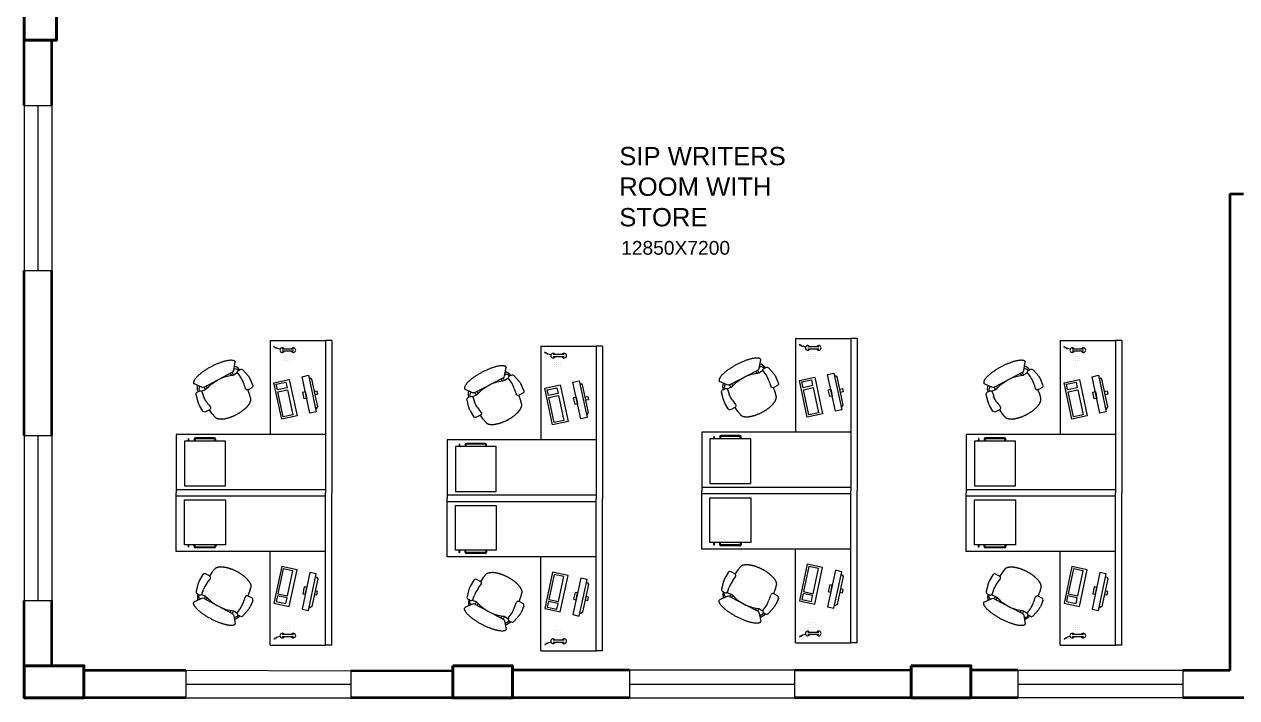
# Model space of a CAD drawing. Header units: millimetres. Extents: x 3079 to 579737, y 1565 to 1161826.
# Drawn here: x 73095 to 86320, y 321233 to 328583 of the extents above; entities that cross this region are included whole.
import ezdxf

# ---------------------------------------------------------------- set-up
doc = ezdxf.new("R2010")
doc.units = ezdxf.units.MM
for name, color, linetype, lineweight in [('1', 7, 'Continuous', 35), ('A_COL', 250, 'Continuous', 40), ('IG-Area', 250, 'Continuous', 30), ('SILL', 251, 'Continuous', 18), ('WINDOW', 252, 'Continuous', 15)]:
    doc.layers.add(name, color=color, linetype=linetype, lineweight=lineweight)
doc.layers.add('FURNITURE', color=253, linetype='Continuous', lineweight=5, transparency=0.05)
doc.styles.get("Standard").update_dxf_attribs({"font": 'arial.ttf'})

# ---------------------------------------------------------------- blocks, each defined once
blk = doc.blocks.new('AP00XXXX$0$A$C53421247')
at = {"color": 0}
for p, q in [((82, 595), (83, 598)), ((82, 593), (82, 595)), ((140, 501), (82, 587)), ((83, 598), (85, 600)), ((85, 600), (87, 604)), ((87, 604), (90, 607)), ((90, 607), (92, 609)), ((92, 609), (95, 612)), ((95, 612), (99, 614)), ((99, 614), (103, 617)), ((103, 617), (106, 619)), ((106, 619), (111, 621)), ((111, 621), (115, 624)), ((115, 624), (120, 626)), ((120, 626), (126, 628)), ((126, 628), (132, 630)), ((132, 630), (137, 632)), ((137, 632), (144, 634)), ((144, 634), (149, 636)), ((149, 636), (157, 638)), ((157, 638), (163, 639)), ((163, 639), (170, 641)), ((170, 641), (178, 643)), ((178, 643), (186, 644)), ((186, 644), (194, 646)), ((194, 646), (202, 647)), ((202, 647), (210, 648)), ((210, 648), (219, 649)), ((219, 649), (227, 650)), ((227, 650), (236, 651)), ((236, 651), (245, 652)), ((245, 652), (254, 652)), ((254, 652), (263, 653)), ((263, 653), (273, 653)), ((273, 653), (282, 654)), ((282, 654), (292, 654)), ((292, 654), (302, 654)), ((302, 654), (311, 654)), ((311, 654), (321, 654)), ((321, 654), (331, 654)), ((331, 654), (341, 654)), ((341, 654), (351, 653)), ((351, 653), (361, 653)), ((361, 653), (371, 652)), ((371, 652), (381, 652)), ((381, 652), (390, 651)), ((390, 651), (401, 650)), ((401, 650), (410, 649)), ((410, 649), (420, 648)), ((420, 648), (430, 646)), ((430, 646), (439, 646)), ((439, 646), (449, 644)), ((449, 644), (458, 642)), ((458, 642), (468, 641)), ((468, 641), (477, 639)), ((477, 639), (486, 637)), ((486, 637), (495, 636)), ((495, 636), (504, 634)), ((504, 634), (513, 632)), ((513, 632), (520, 630)), ((520, 630), (529, 627)), ((529, 627), (537, 625)), ((537, 625), (545, 623)), ((545, 623), (552, 620)), ((552, 620), (559, 618)), ((559, 618), (566, 616)), ((566, 616), (573, 614)), ((573, 614), (580, 611)), ((580, 611), (586, 608)), ((586, 608), (592, 605)), ((592, 605), (597, 603)), ((597, 603), (603, 600)), ((603, 600), (608, 597)), ((608, 597), (613, 595)), ((613, 595), (617, 591)), ((617, 591), (621, 588)), ((621, 588), (625, 586)), ((625, 586), (629, 582)), ((7, 368), (36, 460)), ((90, 476), (63, 478)), ((73, 477), (80, 503)), ((80, 503), (99, 534)), ((95, 493), (93, 475)), ((113, 514), (95, 493)), ((99, 534), (115, 538)), ((113, 453), (100, 394)), ((120, 459), (111, 457)), ((127, 514), (113, 514)), ((123, 459), (120, 459)), ((145, 454), (123, 459)), ((134, 510), (127, 514)), ((151, 491), (140, 501)), ((160, 452), (145, 454)), ((165, 488), (151, 491)), ((168, 452), (160, 452)), ((166, 452), (165, 488)), ((550, 463), (165, 488)), ((184, 457), (168, 452)), ((255, 473), (184, 457)), ((195, 486), (192, 459)), ((264, 474), (255, 473)), ((327, 478), (264, 474)), ((373, 474), (327, 478)), ((434, 465), (373, 474)), ((461, 459), (434, 465)), ((496, 446), (461, 459)), ((529, 434), (496, 446)), ((520, 465), (518, 438)), ((545, 430), (550, 463)), ((550, 463), (564, 465)), ((564, 465), (576, 474)), ((576, 474), (643, 549)), ((585, 483), (591, 485)), ((591, 485), (604, 482)), ((604, 482), (620, 461)), ((618, 502), (606, 508)), ((633, 471), (618, 502)), ((620, 461), (621, 444)), ((650, 442), (623, 444)), ((629, 582), (632, 580)), ((632, 580), (635, 576)), ((636, 460), (633, 471)), ((635, 576), (637, 574)), ((638, 443), (636, 460)), ((637, 574), (639, 571)), ((639, 571), (641, 568)), ((641, 568), (642, 565)), ((642, 565), (643, 562)), ((643, 562), (644, 559)), ((644, 559), (645, 556)), ((645, 556), (645, 553)), ((2, 245), (0, 325)), ((97, 312), (98, 282)), ((545, 430), (529, 434)), ((564, 429), (545, 430)), ((588, 432), (564, 429)), ((591, 432), (588, 432)), ((597, 428), (591, 432)), ((595, 413), (600, 364)), ((690, 327), (673, 421)), ((26, 220), (76, 217)), ((83, 159), (80, 217)), ((90, 114), (83, 159)), ((98, 280), (103, 245)), ((588, 250), (580, 218)), ((593, 282), (588, 252)), ((590, 128), (600, 187)), ((602, 186), (655, 183)), ((682, 205), (691, 283)), ((90, 111), (90, 114)), ((90, 110), (90, 111)), ((91, 107), (90, 110)), ((92, 105), (91, 107)), ((92, 102), (92, 105)), ((93, 100), (92, 102)), ((94, 98), (93, 100)), ((95, 96), (94, 98)), ((96, 93), (95, 96)), ((97, 91), (96, 93)), ((99, 89), (97, 91)), ((100, 87), (99, 89)), ((101, 84), (100, 87)), ((103, 82), (101, 84)), ((105, 80), (103, 82)), ((107, 78), (105, 80)), ((109, 76), (107, 78)), ((111, 73), (109, 76)), ((113, 72), (111, 73)), ((116, 69), (113, 72)), ((118, 67), (116, 69)), ((120, 65), (118, 67)), ((123, 63), (120, 65)), ((125, 60), (123, 63)), ((128, 59), (125, 60)), ((132, 57), (128, 59)), ((135, 54), (132, 57)), ((138, 53), (135, 54)), ((141, 51), (138, 53)), ((144, 49), (141, 51)), ((148, 47), (144, 49)), ((151, 45), (148, 47)), ((155, 44), (151, 45)), ((158, 42), (155, 44)), ((162, 40), (158, 42)), ((165, 38), (162, 40)), ((169, 36), (165, 38)), ((173, 34), (169, 36)), ((178, 33), (173, 34)), ((182, 31), (178, 33)), ((186, 30), (182, 31)), ((190, 28), (186, 30)), ((194, 27), (190, 28)), ((199, 25), (194, 27)), ((204, 24), (199, 25)), ((207, 22), (204, 24)), ((212, 21), (207, 22)), ((217, 19), (212, 21)), ((221, 18), (217, 19)), ((226, 17), (221, 18)), ((231, 16), (226, 17)), ((236, 15), (231, 16)), ((241, 14), (236, 15)), ((246, 13), (241, 14)), ((250, 11), (246, 13)), ((256, 10), (250, 11)), ((261, 9), (256, 10)), ((266, 8), (261, 9)), ((271, 8), (266, 8)), ((276, 7), (271, 8)), ((281, 6), (276, 7)), ((287, 5), (281, 6)), ((291, 4), (287, 5)), ((297, 4), (291, 4)), ((302, 4), (297, 4)), ((307, 2), (302, 4)), ((313, 2), (307, 2)), ((318, 2), (313, 2)), ((323, 1), (318, 2)), ((328, 1), (323, 1)), ((334, 1), (328, 1)), ((339, 1), (334, 1)), ((344, 0), (339, 1)), ((350, 1), (344, 0)), ((356, 0), (350, 1)), ((360, 0), (356, 0)), ((366, 0), (360, 0)), ((371, 0), (366, 0)), ((376, 1), (371, 0)), ((382, 0), (376, 1)), ((387, 1), (382, 0)), ((392, 1), (387, 1)), ((397, 1), (392, 1)), ((402, 1), (397, 1)), ((407, 2), (402, 1)), ((412, 2), (407, 2)), ((417, 3), (412, 2)), ((423, 3), (417, 3)), ((427, 4), (423, 3)), ((432, 4), (427, 4)), ((437, 6), (432, 4)), ((442, 6), (437, 6)), ((447, 7), (442, 6)), ((451, 8), (447, 7)), ((455, 9), (451, 8)), ((460, 9), (455, 9)), ((465, 10), (460, 9)), ((469, 12), (465, 10)), ((474, 12), (469, 12)), ((478, 13), (474, 12)), ((482, 15), (478, 13)), ((486, 16), (482, 15)), ((490, 17), (486, 16)), ((494, 18), (490, 17)), ((498, 19), (494, 18)), ((502, 21), (498, 19)), ((506, 22), (502, 21)), ((510, 23), (506, 22)), ((514, 25), (510, 23)), ((517, 27), (514, 25)), ((520, 28), (517, 27)), ((524, 30), (520, 28)), ((528, 31), (524, 30)), ((530, 33), (528, 31)), ((533, 35), (530, 33)), ((537, 36), (533, 35)), ((539, 38), (537, 36)), ((542, 40), (539, 38)), ((545, 42), (542, 40)), ((547, 43), (545, 42)), ((550, 46), (547, 43)), ((552, 47), (550, 46)), ((555, 49), (552, 47)), ((557, 51), (555, 49)), ((559, 53), (557, 51)), ((561, 55), (559, 53)), ((563, 57), (561, 55)), ((565, 59), (563, 57)), ((567, 61), (565, 59)), ((568, 63), (567, 61)), ((569, 65), (568, 63)), ((571, 67), (569, 65)), ((572, 70), (571, 67)), ((573, 71), (572, 70)), ((574, 74), (573, 71)), ((575, 76), (574, 74)), ((576, 78), (575, 76)), ((577, 81), (576, 78)), ((577, 82), (590, 128)), ((577, 82), (577, 81))]:
    blk.add_line(p, q, dxfattribs=at)
for centre, radius, start, end in [((88, 591), 6.35, 164.3929, 214.029), ((60, 452), 25.4, 85.1777, 163.418), ((87, 451), 25.4, 6.3757, 85.1777), ((620, 418), 25.4, 85.208, 169.2349), ((638, 553), 6.35, 318.2555, 357.1149), ((648, 417), 25.4, 9.9024, 85.208), ((153, 324), 152, 163.1174, 179.4456), ((446, 342), 350, 171.2066, 184.7536), ((251, 353), 350, 348.2663, 1.8132), ((620, 418), 25.4, 169.2349, 190.8913), ((539, 300), 152, 353.5743, 9.9024), ((28, 245), 25.4, 180.1777, 266.5099), ((78, 242), 25.4, 266.5099, 4.8356), ((124, 283), 25.4, 182.6801, 187.8199), ((604, 212), 25.4, 165.2, 266.5099), ((563, 256), 25.4, 345.2, 350.3398), ((657, 209), 25.4, 266.5099, 353.5743)]:
    blk.add_arc(centre, radius, start, end, dxfattribs=at)

msp = doc.modelspace()

# ---------------------------------------------------------------- linework, layer by layer
at = {"layer": '1'}
for p, q in [((73095, 327696), (73095, 329471)), ((73395, 327696), (73395, 328408)), ((86245, 326733), (86245, 321529)), ((86245, 326733), (86395, 326733)), ((73095, 324096), (73095, 325896)), ((73395, 324096), (73395, 325896)), ((73095, 321233), (73095, 322296)), ((73395, 321583), (73395, 322296)), ((74857, 321530), (73745, 321532)), ((77770, 321524), (76657, 321526)), ((79695, 321533), (78420, 321536)), ((82770, 321531), (81495, 321533)), ((83932, 321533), (83420, 321534)), ((86245, 321529), (85732, 321530)), ((74857, 321233), (73095, 321233)), ((79695, 321233), (76657, 321233)), ((83932, 321233), (81495, 321233)), ((96879, 321233), (85732, 321233))]:
    msp.add_line(p, q, dxfattribs=at)
at = {"layer": 'A_COL'}
for points in [[(73445, 329058), (73095, 329058), (73095, 328408), (73445, 328408)], [(73095, 321583), (73095, 321233), (73745, 321233), (73745, 321583)], [(77770, 321583), (77770, 321233), (78420, 321233), (78420, 321583)], [(82770, 321583), (82770, 321233), (83420, 321233), (83420, 321583)]]:
    msp.add_lwpolyline(points, close=True, dxfattribs=at)
at = {"layer": 'FURNITURE'}
for p, q in [((75776, 325130), (76379, 325130)), ((75776, 325130), (75776, 324106)), ((76379, 325130), (76379, 323469)), ((76449, 325130), (76379, 325130)), ((76449, 325130), (76449, 323469)), ((76449, 325130), (76449, 323469)), ((81508, 325154), (82110, 325154)), ((81508, 325154), (81508, 324130)), ((81555, 325078), (81550, 325093)), ((81564, 325073), (81560, 325088)), ((81574, 325069), (81569, 325083)), ((81584, 325064), (81579, 325078)), ((82110, 325154), (82110, 323493)), ((82180, 325154), (82110, 325154)), ((82180, 325154), (82180, 323493)), ((82180, 325154), (82180, 323493)), ((84394, 325130), (84996, 325130)), ((84394, 325130), (84394, 324106)), ((84996, 325130), (84996, 323469)), ((85067, 325130), (84996, 325130)), ((85067, 325130), (85067, 323469)), ((85067, 325130), (85067, 323469)), ((75823, 325054), (75818, 325069)), ((75833, 325049), (75828, 325064)), ((75843, 325044), (75838, 325059)), ((75852, 325040), (75848, 325054)), ((75885, 325036), (75857, 325044)), ((76030, 325039), (75909, 325039)), ((76030, 325015), (75909, 325015)), ((75921, 324956), (75921, 324956)), ((75943, 324956), (75943, 324956)), ((75966, 324956), (75966, 324956)), ((75989, 324956), (75989, 324956)), ((78731, 325070), (79333, 325070)), ((78731, 325070), (78731, 324046)), ((78778, 324993), (78773, 325008)), ((78787, 324989), (78783, 325003)), ((78797, 324984), (78792, 324998)), ((78807, 324979), (78802, 324993)), ((78839, 324975), (78812, 324984)), ((78984, 324979), (78863, 324979)), ((78984, 324954), (78863, 324954)), ((79333, 325070), (79333, 323408)), ((79403, 325070), (79333, 325070)), ((79403, 325070), (79403, 323408)), ((79403, 325070), (79403, 323408)), ((81616, 325060), (81589, 325069)), ((81761, 325063), (81640, 325063)), ((81761, 325039), (81640, 325039)), ((81652, 324981), (81652, 324981)), ((81652, 324958), (81652, 324958)), ((81675, 324981), (81675, 324981)), ((81675, 324958), (81675, 324958)), ((81698, 324981), (81698, 324981)), ((81698, 324958), (81698, 324958)), ((81720, 324981), (81720, 324981)), ((81720, 324958), (81720, 324958)), ((84441, 325054), (84436, 325069)), ((84451, 325049), (84446, 325064)), ((84460, 325044), (84456, 325059)), ((84470, 325039), (84465, 325054)), ((84503, 325036), (84475, 325044)), ((84647, 325039), (84526, 325039)), ((84647, 325015), (84526, 325015)), ((84538, 324956), (84538, 324956)), ((84561, 324956), (84561, 324956)), ((84584, 324956), (84584, 324956)), ((84606, 324956), (84606, 324956)), ((75921, 324934), (75921, 324934)), ((75921, 324911), (75921, 324911)), ((75943, 324934), (75943, 324934)), ((75943, 324911), (75943, 324911)), ((75966, 324934), (75966, 324934)), ((75966, 324911), (75966, 324911)), ((75989, 324934), (75989, 324934)), ((75989, 324911), (75989, 324911)), ((78875, 324896), (78875, 324896)), ((78875, 324873), (78875, 324873)), ((78875, 324850), (78875, 324850)), ((78898, 324896), (78898, 324896)), ((78898, 324873), (78898, 324873)), ((78898, 324850), (78898, 324850)), ((78920, 324896), (78920, 324896)), ((78920, 324873), (78920, 324873)), ((78920, 324850), (78920, 324850)), ((78943, 324896), (78943, 324896)), ((78943, 324873), (78943, 324873)), ((78943, 324850), (78943, 324850)), ((81652, 324935), (81652, 324935)), ((81675, 324935), (81675, 324935)), ((81698, 324935), (81698, 324935)), ((81720, 324935), (81720, 324935)), ((84538, 324934), (84538, 324934)), ((84538, 324911), (84538, 324911)), ((84561, 324934), (84561, 324934)), ((84561, 324911), (84561, 324911)), ((84584, 324934), (84584, 324934)), ((84584, 324911), (84584, 324911)), ((84606, 324934), (84606, 324934)), ((84606, 324911), (84606, 324911)), ((75818, 324671), (75986, 324707)), ((75844, 324655), (75949, 324677)), ((75949, 324677), (75962, 324614)), ((75986, 324707), (76072, 324308)), ((76201, 324718), (76213, 324721)), ((76231, 324709), (76213, 324721)), ((76296, 324407), (76231, 324709)), ((81550, 324696), (81718, 324732)), ((81635, 324296), (81550, 324696)), ((81575, 324679), (81680, 324702)), ((81589, 324616), (81575, 324679)), ((81680, 324702), (81694, 324639)), ((81718, 324732), (81803, 324332)), ((81932, 324743), (81945, 324745)), ((81963, 324734), (81945, 324745)), ((82027, 324431), (81963, 324734)), ((84436, 324671), (84604, 324707)), ((84462, 324655), (84567, 324677)), ((84567, 324677), (84580, 324614)), ((84604, 324707), (84690, 324308)), ((84819, 324718), (84831, 324721)), ((84849, 324709), (84831, 324721)), ((84914, 324407), (84849, 324709)), ((75904, 324272), (75818, 324671)), ((75857, 324592), (75844, 324655)), ((75962, 324614), (75857, 324592)), ((75862, 324571), (75967, 324593)), ((75920, 324298), (75862, 324571)), ((75967, 324593), (76026, 324320)), ((78773, 324611), (78941, 324647)), ((78858, 324212), (78773, 324611)), ((78798, 324594), (78903, 324617)), ((78812, 324531), (78798, 324594)), ((78917, 324554), (78812, 324531)), ((78903, 324617), (78917, 324554)), ((78941, 324647), (79026, 324248)), ((79155, 324658), (79168, 324660)), ((79185, 324649), (79168, 324660)), ((79250, 324346), (79185, 324649)), ((81694, 324639), (81589, 324616)), ((81593, 324595), (81698, 324618)), ((81652, 324322), (81593, 324595)), ((81698, 324618), (81757, 324344)), ((84522, 324272), (84436, 324671)), ((84475, 324592), (84462, 324655)), ((84580, 324614), (84475, 324592)), ((84480, 324571), (84585, 324593)), ((84538, 324298), (84480, 324571)), ((84585, 324593), (84643, 324320)), ((78816, 324510), (78921, 324533)), ((78875, 324237), (78816, 324510)), ((78921, 324533), (78980, 324260)), ((82004, 324410), (82016, 324413)), ((82016, 324413), (82027, 324431)), ((76072, 324308), (75904, 324272)), ((76026, 324320), (75920, 324298)), ((76272, 324386), (76284, 324389)), ((76284, 324389), (76296, 324407)), ((79227, 324326), (79239, 324328)), ((79239, 324328), (79250, 324346)), ((81803, 324332), (81635, 324296)), ((81757, 324344), (81652, 324322)), ((84690, 324308), (84522, 324272)), ((84643, 324320), (84538, 324298)), ((84890, 324386), (84902, 324389)), ((84902, 324389), (84914, 324407)), ((79026, 324248), (78858, 324212)), ((78980, 324260), (78875, 324237)), ((76379, 324106), (74753, 324106)), ((74753, 324106), (74753, 323469)), ((74877, 324036), (74874, 324035)), ((74874, 324035), (74874, 324035)), ((74898, 324035), (74874, 324035)), ((74898, 324035), (74874, 324035)), ((74877, 324037), (74877, 324036)), ((74895, 324037), (74877, 324037)), ((74896, 324036), (74877, 324036)), ((74888, 324062), (74885, 324062)), ((74885, 324062), (74885, 324059)), ((74885, 324061), (74885, 324059)), ((74885, 324061), (74885, 324061)), ((74885, 324059), (74885, 324046)), ((74885, 324059), (74885, 324046)), ((74888, 324059), (74885, 324059)), ((74888, 324054), (74885, 324054)), ((74885, 324053), (74885, 324053)), ((74885, 324046), (74885, 324044)), ((74885, 324046), (74885, 324043)), ((74885, 324044), (74885, 324044)), ((74888, 324043), (74885, 324043)), ((74885, 324043), (74885, 324042)), ((74885, 324042), (74885, 324038)), ((74887, 324061), (74887, 324059)), ((74888, 324061), (74887, 324061)), ((74887, 324059), (74887, 324046)), ((74888, 324053), (74887, 324053)), ((74887, 324046), (74887, 324044)), ((74888, 324044), (74887, 324044)), ((74888, 324059), (74888, 324062)), ((74888, 324046), (74888, 324059)), ((74888, 324043), (74888, 324046)), ((74888, 324042), (74888, 324043)), ((74888, 324038), (74888, 324042)), ((74895, 324037), (74895, 324036)), ((74896, 324036), (74898, 324035)), ((74898, 324035), (74898, 324035)), ((74948, 324055), (74948, 324035)), ((74948, 324035), (74948, 324035)), ((74958, 324055), (74958, 324035)), ((74958, 324035), (74958, 324035)), ((75168, 324070), (74963, 324070)), ((75168, 324060), (74963, 324060)), ((75173, 324035), (75173, 324055)), ((75173, 324035), (75173, 324035)), ((75183, 324035), (75183, 324055)), ((75183, 324035), (75183, 324035)), ((79333, 324046), (77707, 324046)), ((77707, 324046), (77707, 323408)), ((82110, 324130), (80484, 324130)), ((80484, 324130), (80484, 323493)), ((80608, 324061), (80606, 324059)), ((80606, 324059), (80606, 324059)), ((80630, 324059), (80606, 324059)), ((80630, 324059), (80606, 324059)), ((80627, 324061), (80608, 324061)), ((80609, 324061), (80609, 324061)), ((80627, 324061), (80609, 324061)), ((80619, 324086), (80617, 324086)), ((80617, 324086), (80617, 324083)), ((80617, 324085), (80617, 324083)), ((80617, 324085), (80617, 324085)), ((80617, 324083), (80617, 324070)), ((80617, 324083), (80617, 324070)), ((80619, 324083), (80617, 324083)), ((80619, 324078), (80617, 324078)), ((80617, 324077), (80617, 324077)), ((80617, 324070), (80617, 324068)), ((80617, 324070), (80617, 324067)), ((80617, 324068), (80617, 324068)), ((80619, 324067), (80617, 324067)), ((80617, 324067), (80617, 324066)), ((80617, 324066), (80617, 324062)), ((80619, 324083), (80619, 324086)), ((80619, 324085), (80619, 324083)), ((80619, 324085), (80619, 324085)), ((80619, 324083), (80619, 324070)), ((80619, 324070), (80619, 324083)), ((80619, 324077), (80619, 324077)), ((80619, 324070), (80619, 324068)), ((80619, 324067), (80619, 324070)), ((80619, 324068), (80619, 324068)), ((80619, 324066), (80619, 324067)), ((80619, 324062), (80619, 324066)), ((80627, 324061), (80630, 324059)), ((80627, 324061), (80627, 324061)), ((80630, 324059), (80630, 324059)), ((80680, 324079), (80680, 324059)), ((80680, 324059), (80680, 324059)), ((80690, 324079), (80690, 324059)), ((80690, 324059), (80690, 324059)), ((80900, 324094), (80695, 324094)), ((80900, 324084), (80695, 324084)), ((80905, 324059), (80905, 324079)), ((80905, 324059), (80905, 324059)), ((80915, 324059), (80915, 324079)), ((80915, 324059), (80915, 324059)), ((84996, 324106), (83370, 324106)), ((83370, 324106), (83370, 323469)), ((83494, 324036), (83492, 324035)), ((83492, 324035), (83492, 324035)), ((83516, 324035), (83492, 324035)), ((83516, 324035), (83492, 324035)), ((83514, 324036), (83494, 324036)), ((83495, 324037), (83495, 324036)), ((83513, 324037), (83495, 324037)), ((83505, 324061), (83503, 324061)), ((83503, 324061), (83503, 324058)), ((83503, 324060), (83503, 324058)), ((83503, 324060), (83503, 324060)), ((83505, 324059), (83503, 324059)), ((83503, 324058), (83503, 324045)), ((83503, 324058), (83503, 324045)), ((83505, 324054), (83503, 324054)), ((83503, 324053), (83503, 324053)), ((83503, 324045), (83503, 324043)), ((83503, 324045), (83503, 324042)), ((83503, 324043), (83503, 324043)), ((83503, 324042), (83503, 324037)), ((83505, 324042), (83503, 324042)), ((83503, 324042), (83503, 324042)), ((83505, 324058), (83505, 324061)), ((83505, 324060), (83505, 324058)), ((83505, 324060), (83505, 324060)), ((83505, 324058), (83505, 324045)), ((83505, 324045), (83505, 324058)), ((83505, 324053), (83505, 324053)), ((83505, 324045), (83505, 324043)), ((83505, 324042), (83505, 324045)), ((83505, 324043), (83505, 324043)), ((83505, 324037), (83505, 324042)), ((83505, 324042), (83505, 324042)), ((83513, 324037), (83513, 324036)), ((83514, 324036), (83516, 324035)), ((83516, 324035), (83516, 324035)), ((83566, 324055), (83566, 324035)), ((83566, 324035), (83566, 324035)), ((83576, 324055), (83576, 324035)), ((83576, 324035), (83576, 324035)), ((83786, 324070), (83581, 324070)), ((83786, 324060), (83581, 324060)), ((83791, 324035), (83791, 324055)), ((83791, 324035), (83791, 324035)), ((83801, 324035), (83801, 324055)), ((83801, 324035), (83801, 324035)), ((77831, 323976), (77829, 323975)), ((77829, 323974), (77829, 323975)), ((77853, 323975), (77829, 323975)), ((77853, 323974), (77829, 323974)), ((77850, 323976), (77831, 323976)), ((77832, 323976), (77832, 323976)), ((77850, 323976), (77832, 323976)), ((77842, 324001), (77840, 324001)), ((77840, 324001), (77840, 323998)), ((77840, 324000), (77840, 323998)), ((77840, 324000), (77840, 324000)), ((77840, 323998), (77840, 323985)), ((77840, 323998), (77840, 323985)), ((77842, 323998), (77840, 323998)), ((77842, 323993), (77840, 323993)), ((77840, 323992), (77840, 323992)), ((77840, 323985), (77840, 323983)), ((77840, 323985), (77840, 323982)), ((77840, 323983), (77840, 323983)), ((77842, 323982), (77840, 323982)), ((77840, 323982), (77840, 323981)), ((77840, 323981), (77840, 323977)), ((77842, 323998), (77842, 324001)), ((77842, 324000), (77842, 323998)), ((77842, 324000), (77842, 324000)), ((77842, 323998), (77842, 323985)), ((77842, 323985), (77842, 323998)), ((77842, 323992), (77842, 323992)), ((77842, 323985), (77842, 323983)), ((77842, 323982), (77842, 323985)), ((77842, 323983), (77842, 323983)), ((77842, 323981), (77842, 323982)), ((77842, 323977), (77842, 323981)), ((77850, 323976), (77853, 323975)), ((77850, 323976), (77850, 323976)), ((77853, 323974), (77853, 323975)), ((77903, 323994), (77903, 323974)), ((77903, 323974), (77903, 323974)), ((77913, 323994), (77913, 323974)), ((77913, 323974), (77913, 323974)), ((78123, 324009), (77918, 324009)), ((78123, 323999), (77918, 323999)), ((78128, 323974), (78128, 323994)), ((78128, 323974), (78128, 323974)), ((78138, 323974), (78138, 323994)), ((78138, 323974), (78138, 323974)), ((76379, 323504), (74753, 323504)), ((82110, 323528), (80484, 323528)), ((80484, 322856), (80484, 323493)), ((82110, 321832), (82110, 323493)), ((82110, 321832), (82110, 323493)), ((82180, 321832), (82180, 323493)), ((82180, 321832), (82180, 323493)), ((82180, 321832), (82180, 323493)), ((84996, 323504), (83370, 323504)), ((74753, 322831), (74753, 323469)), ((76379, 323434), (74753, 323434)), ((76379, 321808), (76379, 323469)), ((76379, 321808), (76379, 323469)), ((76449, 321808), (76449, 323469)), ((76449, 321808), (76449, 323469)), ((76449, 321808), (76449, 323469)), ((79333, 323443), (77707, 323443)), ((77707, 322771), (77707, 323408)), ((79333, 323373), (77707, 323373)), ((79333, 321747), (79333, 323408)), ((79333, 321747), (79333, 323408)), ((79403, 321747), (79403, 323408)), ((79403, 321747), (79403, 323408)), ((79403, 321747), (79403, 323408)), ((82110, 323458), (80484, 323458)), ((83370, 322831), (83370, 323469)), ((84996, 323434), (83370, 323434)), ((84996, 321807), (84996, 323469)), ((84996, 321807), (84996, 323469)), ((85067, 321807), (85067, 323469)), ((85067, 321807), (85067, 323469)), ((85067, 321807), (85067, 323469)), ((76379, 322831), (74753, 322831)), ((74874, 322903), (74874, 322902)), ((74898, 322903), (74874, 322903)), ((74877, 322901), (74874, 322902)), ((74898, 322902), (74874, 322902)), ((74877, 322901), (74877, 322901)), ((74895, 322901), (74877, 322901)), ((74896, 322901), (74877, 322901)), ((74885, 322896), (74885, 322900)), ((74885, 322895), (74885, 322896)), ((74885, 322892), (74885, 322895)), ((74888, 322895), (74885, 322895)), ((74885, 322892), (74885, 322894)), ((74885, 322894), (74885, 322894)), ((74885, 322879), (74885, 322892)), ((74885, 322879), (74885, 322892)), ((74885, 322885), (74885, 322885)), ((74888, 322884), (74885, 322884)), ((74888, 322879), (74885, 322879)), ((74885, 322877), (74885, 322879)), ((74885, 322876), (74885, 322879)), ((74885, 322877), (74885, 322877)), ((74888, 322876), (74885, 322876)), ((74887, 322892), (74887, 322894)), ((74888, 322894), (74887, 322894)), ((74887, 322879), (74887, 322892)), ((74888, 322885), (74887, 322885)), ((74887, 322877), (74887, 322879)), ((74888, 322877), (74887, 322877)), ((74888, 322900), (74888, 322896)), ((74888, 322896), (74888, 322895)), ((74888, 322895), (74888, 322892)), ((74888, 322892), (74888, 322879)), ((74888, 322879), (74888, 322876)), ((74895, 322901), (74895, 322901)), ((74896, 322901), (74898, 322902)), ((74898, 322903), (74898, 322902)), ((74948, 322883), (74948, 322903)), ((74948, 322903), (74948, 322903)), ((74958, 322883), (74958, 322903)), ((74958, 322903), (74958, 322903)), ((75168, 322878), (74963, 322878)), ((75168, 322868), (74963, 322868)), ((75173, 322903), (75173, 322883)), ((75173, 322903), (75173, 322903)), ((75183, 322903), (75183, 322883)), ((75183, 322903), (75183, 322903)), ((75776, 321808), (75776, 322831)), ((77829, 322842), (77829, 322842)), ((77831, 322841), (77829, 322842)), ((77853, 322842), (77829, 322842)), ((77853, 322842), (77829, 322842)), ((77850, 322841), (77831, 322841)), ((77832, 322840), (77832, 322841)), ((77850, 322840), (77832, 322840)), ((77840, 322835), (77840, 322840)), ((77840, 322832), (77840, 322835)), ((77842, 322835), (77840, 322835)), ((77840, 322835), (77840, 322835)), ((77840, 322832), (77840, 322834)), ((77840, 322834), (77840, 322834)), ((77840, 322819), (77840, 322832)), ((77840, 322819), (77840, 322832)), ((77840, 322824), (77840, 322824)), ((77842, 322823), (77840, 322823)), ((77842, 322840), (77842, 322835)), ((77842, 322835), (77842, 322832)), ((77842, 322835), (77842, 322835)), ((77842, 322832), (77842, 322834)), ((77842, 322834), (77842, 322834)), ((77842, 322819), (77842, 322832)), ((77842, 322832), (77842, 322819)), ((77842, 322824), (77842, 322824)), ((77850, 322841), (77853, 322842)), ((77850, 322840), (77850, 322841)), ((77853, 322842), (77853, 322842)), ((77903, 322822), (77903, 322842)), ((77903, 322842), (77903, 322842)), ((77913, 322822), (77913, 322842)), ((77913, 322842), (77913, 322842)), ((78128, 322842), (78128, 322822)), ((78128, 322842), (78128, 322842)), ((78138, 322842), (78138, 322822)), ((78138, 322842), (78138, 322842)), ((82110, 322856), (80484, 322856)), ((80606, 322927), (80606, 322927)), ((80608, 322926), (80606, 322927)), ((80630, 322927), (80606, 322927)), ((80630, 322927), (80606, 322927)), ((80627, 322926), (80608, 322926)), ((80609, 322925), (80609, 322926)), ((80627, 322925), (80609, 322925)), ((80617, 322920), (80617, 322924)), ((80617, 322919), (80617, 322920)), ((80617, 322916), (80617, 322919)), ((80619, 322919), (80617, 322919)), ((80617, 322916), (80617, 322918)), ((80617, 322918), (80617, 322918)), ((80617, 322903), (80617, 322916)), ((80617, 322903), (80617, 322916)), ((80617, 322909), (80617, 322909)), ((80619, 322908), (80617, 322908)), ((80619, 322903), (80617, 322903)), ((80617, 322901), (80617, 322903)), ((80617, 322900), (80617, 322903)), ((80617, 322901), (80617, 322901)), ((80619, 322900), (80617, 322900)), ((80619, 322924), (80619, 322920)), ((80619, 322920), (80619, 322919)), ((80619, 322919), (80619, 322916)), ((80619, 322916), (80619, 322918)), ((80619, 322918), (80619, 322918)), ((80619, 322903), (80619, 322916)), ((80619, 322916), (80619, 322903)), ((80619, 322909), (80619, 322909)), ((80619, 322901), (80619, 322903)), ((80619, 322903), (80619, 322900)), ((80619, 322901), (80619, 322901)), ((80627, 322926), (80630, 322927)), ((80627, 322925), (80627, 322926)), ((80630, 322927), (80630, 322927)), ((80680, 322907), (80680, 322927)), ((80680, 322927), (80680, 322927)), ((80690, 322907), (80690, 322927)), ((80690, 322927), (80690, 322927)), ((80900, 322902), (80695, 322902)), ((80900, 322892), (80695, 322892)), ((80905, 322927), (80905, 322907)), ((80905, 322927), (80905, 322927)), ((80915, 322927), (80915, 322907)), ((80915, 322927), (80915, 322927)), ((81508, 321832), (81508, 322856)), ((84996, 322831), (83370, 322831)), ((83492, 322903), (83492, 322902)), ((83516, 322903), (83492, 322903)), ((83494, 322901), (83492, 322902)), ((83516, 322902), (83492, 322902)), ((83514, 322901), (83494, 322901)), ((83495, 322901), (83495, 322901)), ((83513, 322901), (83495, 322901)), ((83503, 322896), (83503, 322900)), ((83503, 322895), (83503, 322896)), ((83503, 322892), (83503, 322895)), ((83505, 322895), (83503, 322895)), ((83503, 322892), (83503, 322894)), ((83503, 322894), (83503, 322894)), ((83503, 322879), (83503, 322892)), ((83503, 322879), (83503, 322892)), ((83503, 322885), (83503, 322885)), ((83505, 322884), (83503, 322884)), ((83505, 322879), (83503, 322879)), ((83503, 322877), (83503, 322879)), ((83503, 322876), (83503, 322879)), ((83503, 322877), (83503, 322877)), ((83505, 322876), (83503, 322876)), ((83505, 322900), (83505, 322896)), ((83505, 322896), (83505, 322895)), ((83505, 322895), (83505, 322892)), ((83505, 322892), (83505, 322894)), ((83505, 322894), (83505, 322894)), ((83505, 322879), (83505, 322892)), ((83505, 322892), (83505, 322879)), ((83505, 322885), (83505, 322885)), ((83505, 322877), (83505, 322879)), ((83505, 322879), (83505, 322876)), ((83505, 322877), (83505, 322877)), ((83513, 322901), (83513, 322901)), ((83514, 322901), (83516, 322902)), ((83516, 322903), (83516, 322902)), ((83566, 322883), (83566, 322903)), ((83566, 322903), (83566, 322903)), ((83576, 322883), (83576, 322903)), ((83576, 322903), (83576, 322903)), ((83786, 322878), (83581, 322878)), ((83786, 322868), (83581, 322868)), ((83791, 322903), (83791, 322883)), ((83791, 322903), (83791, 322903)), ((83801, 322903), (83801, 322883)), ((83801, 322903), (83801, 322903)), ((84394, 321807), (84394, 322831)), ((79333, 322771), (77707, 322771)), ((77840, 322817), (77840, 322819)), ((77840, 322816), (77840, 322819)), ((77842, 322818), (77840, 322818)), ((77840, 322817), (77840, 322817)), ((77842, 322816), (77840, 322816)), ((77842, 322817), (77842, 322819)), ((77842, 322819), (77842, 322816)), ((77842, 322817), (77842, 322817)), ((78123, 322817), (77918, 322817)), ((78123, 322807), (77918, 322807)), ((78731, 321747), (78731, 322771)), ((75904, 322665), (75818, 322266)), ((75920, 322640), (75862, 322367)), ((76072, 322629), (75904, 322665)), ((76026, 322617), (75920, 322640)), ((75967, 322344), (76026, 322617)), ((75986, 322230), (76072, 322629)), ((78858, 322605), (78773, 322206)), ((78875, 322579), (78816, 322306)), ((79026, 322569), (78858, 322605)), ((78980, 322557), (78875, 322579)), ((78941, 322170), (79026, 322569)), ((81635, 322690), (81550, 322291)), ((81652, 322664), (81593, 322391)), ((81803, 322654), (81635, 322690)), ((81757, 322642), (81652, 322664)), ((81698, 322369), (81757, 322642)), ((81718, 322254), (81803, 322654)), ((82004, 322576), (82016, 322573)), ((82016, 322573), (82027, 322555)), ((84522, 322665), (84436, 322266)), ((84538, 322640), (84480, 322367)), ((84690, 322629), (84522, 322665)), ((84643, 322617), (84538, 322640)), ((84585, 322344), (84643, 322617)), ((84604, 322230), (84690, 322629)), ((76296, 322531), (76231, 322228)), ((76272, 322552), (76284, 322549)), ((76284, 322549), (76296, 322531)), ((78921, 322284), (78980, 322557)), ((79250, 322470), (79185, 322168)), ((79227, 322491), (79239, 322488)), ((79239, 322488), (79250, 322470)), ((82027, 322555), (81963, 322252)), ((84914, 322531), (84849, 322228)), ((84890, 322551), (84902, 322549)), ((84902, 322549), (84914, 322531)), ((75857, 322346), (75844, 322283)), ((75962, 322323), (75857, 322346)), ((75862, 322367), (75967, 322344)), ((75949, 322260), (75962, 322323)), ((78816, 322306), (78921, 322284)), ((81589, 322370), (81575, 322307)), ((81575, 322307), (81680, 322284)), ((81694, 322348), (81589, 322370)), ((81593, 322391), (81698, 322369)), ((81680, 322284), (81694, 322348)), ((84475, 322346), (84462, 322283)), ((84580, 322323), (84475, 322346)), ((84480, 322367), (84585, 322344)), ((84567, 322260), (84580, 322323)), ((75818, 322266), (75986, 322230)), ((75844, 322283), (75949, 322260)), ((76201, 322219), (76213, 322217)), ((76231, 322228), (76213, 322217)), ((78773, 322206), (78941, 322170)), ((78812, 322285), (78798, 322222)), ((78798, 322222), (78903, 322200)), ((78917, 322263), (78812, 322285)), ((78903, 322200), (78917, 322263)), ((79185, 322168), (79168, 322156)), ((81550, 322291), (81718, 322254)), ((81932, 322244), (81945, 322241)), ((81963, 322252), (81945, 322241)), ((84436, 322266), (84604, 322230)), ((84462, 322283), (84567, 322260)), ((84819, 322219), (84831, 322217)), ((84849, 322228), (84831, 322217)), ((79155, 322159), (79168, 322156)), ((81652, 322051), (81652, 322051)), ((81675, 322051), (81675, 322051)), ((81698, 322051), (81698, 322051)), ((81720, 322051), (81720, 322051)), ((75852, 321898), (75848, 321884)), ((75885, 321902), (75857, 321893)), ((76030, 321923), (75909, 321923)), ((76030, 321899), (75909, 321899)), ((75921, 322027), (75921, 322027)), ((75921, 322004), (75921, 322004)), ((75921, 321981), (75921, 321981)), ((75943, 322027), (75943, 322027)), ((75943, 322004), (75943, 322004)), ((75943, 321981), (75943, 321981)), ((75966, 322027), (75966, 322027)), ((75966, 322004), (75966, 322004)), ((75966, 321981), (75966, 321981)), ((75989, 322027), (75989, 322027)), ((75989, 322004), (75989, 322004)), ((75989, 321981), (75989, 321981)), ((78875, 321966), (78875, 321966)), ((78875, 321943), (78875, 321943)), ((78875, 321921), (78875, 321921)), ((78898, 321966), (78898, 321966)), ((78898, 321943), (78898, 321943)), ((78898, 321921), (78898, 321921)), ((78920, 321966), (78920, 321966)), ((78920, 321943), (78920, 321943)), ((78920, 321921), (78920, 321921)), ((78943, 321966), (78943, 321966)), ((78943, 321943), (78943, 321943)), ((78943, 321921), (78943, 321921)), ((81555, 321908), (81550, 321893)), ((81564, 321913), (81560, 321898)), ((81574, 321917), (81569, 321903)), ((81584, 321922), (81579, 321908)), ((81616, 321926), (81589, 321917)), ((81761, 321947), (81640, 321947)), ((81761, 321923), (81640, 321923)), ((81652, 322028), (81652, 322028)), ((81652, 322005), (81652, 322005)), ((81675, 322028), (81675, 322028)), ((81675, 322005), (81675, 322005)), ((81698, 322028), (81698, 322028)), ((81698, 322005), (81698, 322005)), ((81720, 322028), (81720, 322028)), ((81720, 322005), (81720, 322005)), ((84470, 321898), (84465, 321884)), ((84503, 321902), (84475, 321893)), ((84647, 321923), (84526, 321923)), ((84647, 321898), (84526, 321898)), ((84538, 322027), (84538, 322027)), ((84538, 322004), (84538, 322004)), ((84538, 321981), (84538, 321981)), ((84561, 322027), (84561, 322027)), ((84561, 322004), (84561, 322004)), ((84561, 321981), (84561, 321981)), ((84584, 322027), (84584, 322027)), ((84584, 322004), (84584, 322004)), ((84584, 321981), (84584, 321981)), ((84606, 322027), (84606, 322027)), ((84606, 322004), (84606, 322004)), ((84606, 321981), (84606, 321981)), ((75776, 321808), (76379, 321808)), ((75823, 321884), (75818, 321869)), ((75833, 321888), (75828, 321874)), ((75843, 321893), (75838, 321879)), ((76449, 321808), (76379, 321808)), ((78778, 321823), (78773, 321808)), ((78787, 321828), (78783, 321813)), ((78797, 321833), (78792, 321818)), ((78807, 321838), (78802, 321823)), ((78839, 321841), (78812, 321833)), ((78984, 321862), (78863, 321862)), ((78984, 321838), (78863, 321838)), ((81508, 321832), (82110, 321832)), ((82180, 321832), (82110, 321832)), ((84394, 321807), (84996, 321807)), ((84441, 321884), (84436, 321869)), ((84451, 321888), (84446, 321874)), ((84460, 321893), (84456, 321879)), ((85067, 321807), (84996, 321807)), ((78731, 321747), (79333, 321747)), ((79403, 321747), (79333, 321747))]:
    msp.add_line(p, q, dxfattribs=at)
for points in [[(76211, 324338), (76125, 324737), (76194, 324752), (76279, 324353)], [(79165, 324277), (79080, 324676), (79148, 324691), (79234, 324292)], [(81942, 324362), (81857, 324761), (81925, 324776), (82011, 324377)], [(84828, 324338), (84743, 324737), (84811, 324752), (84897, 324353)], [(76148, 324495), (76132, 324569), (76160, 324575), (76176, 324501)], [(76267, 324540), (76260, 324577), (76287, 324583), (76295, 324545)], [(81880, 324519), (81864, 324593), (81891, 324599), (81907, 324525)], [(81999, 324564), (81991, 324601), (82018, 324607), (82026, 324570)], [(84766, 324495), (84750, 324569), (84778, 324575), (84793, 324500)], [(84885, 324539), (84877, 324577), (84905, 324582), (84913, 324545)], [(79103, 324434), (79087, 324508), (79114, 324514), (79130, 324440)], [(79222, 324479), (79214, 324516), (79241, 324522), (79249, 324485)], [(75289, 323545), (75289, 324035), (74843, 324035), (74843, 323545)], [(81021, 323570), (81021, 324059), (80574, 324059), (80574, 323570)], [(83907, 323545), (83907, 324035), (83460, 324035), (83460, 323545)], [(78244, 323485), (78244, 323974), (77797, 323974), (77797, 323485)], [(75289, 323392), (75289, 322903), (74843, 322903), (74843, 323392)], [(81021, 323416), (81021, 322927), (80574, 322927), (80574, 323416)], [(83907, 323392), (83907, 322903), (83460, 322903), (83460, 323392)], [(78244, 323332), (78244, 322842), (77797, 322842), (77797, 323332)], [(76211, 322600), (76125, 322201), (76194, 322186), (76279, 322585)], [(81942, 322624), (81857, 322225), (81925, 322210), (82011, 322609)], [(84828, 322600), (84743, 322201), (84811, 322186), (84897, 322585)], [(76148, 322443), (76132, 322369), (76160, 322363), (76176, 322437)], [(79165, 322539), (79080, 322140), (79148, 322125), (79234, 322524)], [(81880, 322467), (81864, 322393), (81891, 322387), (81907, 322461)], [(84766, 322443), (84750, 322369), (84778, 322363), (84793, 322437)], [(76267, 322398), (76260, 322361), (76287, 322355), (76295, 322392)], [(79103, 322382), (79087, 322308), (79114, 322302), (79130, 322377)], [(79222, 322338), (79214, 322300), (79241, 322295), (79249, 322332)], [(81999, 322422), (81991, 322385), (82018, 322379), (82026, 322416)], [(84885, 322398), (84877, 322361), (84905, 322355), (84913, 322392)]]:
    msp.add_lwpolyline(points, close=True, dxfattribs=at)
for centre, radius, start, end in [((81640, 325051), 25.4, 28.4915, 331.5085), ((81761, 325051), 25.4, 208.4915, 151.5085), ((75909, 325027), 25.4, 28.4915, 331.5085), ((76030, 325027), 25.4, 208.4915, 151.5085), ((78863, 324966), 25.4, 28.4915, 331.5085), ((78984, 324966), 25.4, 208.4915, 151.5085), ((84526, 325027), 25.4, 28.4915, 331.5085), ((84647, 325027), 25.4, 208.4915, 151.5085), ((74886, 323997), 41.2, 91.6492, 102.6804), ((74886, 323997), 40.9, 88.3384, 91.6616), ((74886, 323997), 41.2, 77.3196, 88.3508), ((74963, 324055), 15.1, 90, 180), ((74963, 324055), 5.02, 90, 180), ((75168, 324055), 15.1, 0, 90), ((75168, 324055), 5.02, 0, 90), ((80618, 324021), 41.2, 91.6492, 102.6804), ((80618, 324021), 40.9, 88.3384, 91.6616), ((80618, 324021), 41.2, 77.3196, 88.3508), ((80695, 324079), 15.1, 90, 180), ((80695, 324079), 5.02, 90, 180), ((80900, 324079), 15.1, 0, 90), ((80900, 324079), 5.02, 0, 90), ((83504, 323997), 41.2, 91.6492, 102.6804), ((83504, 323997), 40.9, 88.3384, 91.6616), ((83504, 323997), 41.2, 77.3196, 88.3508), ((83581, 324055), 15.1, 90, 180), ((83581, 324055), 5.02, 90, 180), ((83786, 324055), 15.1, 0, 90), ((83786, 324055), 5.02, 0, 90), ((77841, 323936), 41.2, 91.6492, 102.6804), ((77841, 323936), 40.9, 88.3384, 91.6616), ((77841, 323936), 41.2, 77.3196, 88.3508), ((77918, 323994), 15.1, 90, 180), ((77918, 323994), 5.02, 90, 180), ((78123, 323994), 15.1, 0, 90), ((78123, 323994), 5.02, 0, 90), ((74886, 322941), 41.2, 257.3196, 268.3508), ((74886, 322941), 40.9, 268.3384, 271.6616), ((74886, 322941), 41.2, 271.6492, 282.6804), ((74963, 322883), 15.1, 180, 270), ((74963, 322883), 5.02, 180, 270), ((75168, 322883), 15.1, 270, 0), ((75168, 322883), 5.02, 270, 0), ((77841, 322880), 41.2, 257.3196, 268.3508), ((77841, 322880), 40.9, 268.3384, 271.6616), ((77841, 322880), 41.2, 271.6492, 282.6804), ((77918, 322822), 15.1, 180, 270), ((77918, 322822), 5.02, 180, 270), ((78123, 322822), 15.1, 270, 0), ((78123, 322822), 5.02, 270, 0), ((80618, 322965), 41.2, 257.3196, 268.3508), ((80618, 322965), 40.9, 268.3384, 271.6616), ((80618, 322965), 41.2, 271.6492, 282.6804), ((80695, 322907), 15.1, 180, 270), ((80695, 322907), 5.02, 180, 270), ((80900, 322907), 15.1, 270, 0), ((80900, 322907), 5.02, 270, 0), ((83504, 322941), 41.2, 257.3196, 268.3508), ((83504, 322941), 40.9, 268.3384, 271.6616), ((83504, 322941), 41.2, 271.6492, 282.6804), ((83581, 322883), 15.1, 180, 270), ((83581, 322883), 5.02, 180, 270), ((83786, 322883), 15.1, 270, 0), ((83786, 322883), 5.02, 270, 0), ((75909, 321911), 25.4, 28.4915, 331.5085), ((76030, 321911), 25.4, 208.4915, 151.5085), ((81640, 321935), 25.4, 28.4915, 331.5085), ((81761, 321935), 25.4, 208.4915, 151.5085), ((84526, 321911), 25.4, 28.4915, 331.5085), ((84647, 321911), 25.4, 208.4915, 151.5085), ((78863, 321850), 25.4, 28.4915, 331.5085), ((78984, 321850), 25.4, 208.4915, 151.5085)]:
    msp.add_arc(centre, radius, start, end, dxfattribs=at)
at = {"layer": 'SILL'}
for p, q in [((73095, 327696), (73095, 325789)), ((73395, 327696), (73395, 325896)), ((73095, 324096), (73095, 322296)), ((73395, 324096), (73395, 322296)), ((74857, 321533), (76657, 321526)), ((81495, 321533), (79695, 321533)), ((83932, 321533), (85732, 321533)), ((74857, 321233), (76657, 321233)), ((79695, 321233), (81495, 321233)), ((85732, 321233), (83932, 321233))]:
    msp.add_line(p, q, dxfattribs=at)
at = {"layer": 'WINDOW'}
for p, q in [((73095, 327696), (73395, 327696)), ((73245, 325896), (73245, 327696)), ((73095, 325896), (73395, 325896)), ((73095, 324096), (73395, 324096)), ((73245, 322296), (73245, 324096)), ((73095, 322296), (73395, 322296)), ((74857, 321533), (74857, 321233)), ((76657, 321533), (76657, 321233)), ((79695, 321533), (79695, 321233)), ((81495, 321533), (81495, 321233)), ((83932, 321533), (83932, 321233)), ((85732, 321533), (85732, 321233)), ((74857, 321383), (76657, 321383)), ((79695, 321383), (81495, 321383)), ((83932, 321383), (85732, 321383))]:
    msp.add_line(p, q, dxfattribs=at)

# ---------------------------------------------------------------- block references
at = {"layer": 'FURNITURE'}
for p, xscale, yscale, zscale, rotation in [((75680, 324444), -0.9034715759433986, 0.9034715759433986, 0.9034715759433986, 24.09177462783687), ((81412, 324468), -0.9034715759433986, 0.9034715759433986, 0.9034715759433986, 24.09177462783687), ((84298, 324444), -0.9034715759433986, 0.9034715759433986, 0.9034715759433986, 24.09177462783687), ((78635, 324384), -0.9034715759433986, 0.9034715759433986, 0.9034715759433986, 24.09177462783687), ((75680, 322494), 0.903471576034104, 0.903471576034104, 0.903471576034104, 155.9082253592925), ((81412, 322518), 0.903471576034104, 0.903471576034104, 0.903471576034104, 155.9082253592925), ((84298, 322493), 0.903471576034104, 0.903471576034104, 0.903471576034104, 155.9082253592925), ((78635, 322433), 0.903471576034104, 0.903471576034104, 0.903471576034104, 155.9082253592925)]:
    msp.add_blockref('AP00XXXX$0$A$C53421247', p, dxfattribs=dict(at, xscale=xscale, yscale=yscale, zscale=zscale, rotation=rotation))

# ---------------------------------------------------------------- texts
at = {"layer": 'IG-Area', "attachment_point": 1}
for s, insert, char_height in [('SIP WRITERS \\PROOM WITH \\PSTORE', (79585, 327244), 200), ('12850X7200', (79605, 326218), 150)]:
    msp.add_mtext_dynamic_manual_height_columns(s, width=38356.19, gutter_width=12.5, heights=[0], dxfattribs=dict(at, insert=insert, char_height=char_height))

doc.saveas('drawing.dxf')
